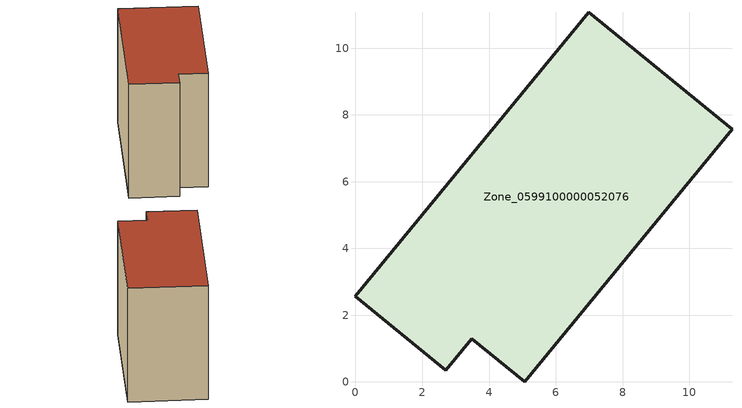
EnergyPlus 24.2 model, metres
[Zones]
Zone_0599100000052076
 floor ground (C_G): 3.48,1.29 2.71,0.35 0,2.56 6.98,11.08 11.28,7.57 5.08,0 z0
 wall outside (C_F): 6.98,11.08 0,2.56 2.71,0.35 3.48,1.29 5.08,0 11.28,7.57 6.98,11.08 z0:8.84
 roof outside (C_R): 5.08,0 11.28,7.57 6.98,11.08 0,2.56 2.71,0.35 3.48,1.29 z8.84
[BUILDING]
Pand.0599100000052076: North Axis=0; Terrain=City; Loads Convergence Tolerance Value=0.04; Temperature Convergence Tolerance Value=0.4; Solar Distribution=FullExterior; Maximum Number of Warmup Days=25; Minimum Number of Warmup Days=1
[Site:Location]
Rotterdam.The.Hague.AP_ZH_NLD Design_Conditions: Latitude=51.96; Longitude=4.45; Time Zone=1; Elevation=-4.5
[SITE:GROUNDTEMPERATURE:BUILDINGSURFACE]
18, 18, 18, 18, 18, 18, 18, 18, 18, 18, 18, 18
[MATERIAL] Thermal Absorptance=0.9; Solar Absorptance=0.7; Visible Absorptance=0.7
Name | Roughness | Thickness | Conductivity | Density | Specific Heat
G.TI.1946 | MediumSmooth | 0.15 | 1 | 540 | 1210
F.TI.1946 | Rough | 0.3 | 0.857143 | 1920 | 840
R.TI.1946 | MediumRough | 0.2 | 0.1 | 1500 | 1000
[CONSTRUCTION]
C_G: G.TI.1946
C_F: F.TI.1946
C_R: R.TI.1946
[ZONE]
Zone_0599100000052076: Type=1; Multiplier=1; Ceiling Height=Autocalculate; Volume=Autocalculate; Floor Area=autocalculate; Part of Total Floor Area=Yes
[ZONEINFILTRATION:DESIGNFLOWRATE]
Infil_Zone_0599100000052076: Zone or ZoneList or Space or SpaceList=Zone_0599100000052076; Schedule=AlwaysOn; Design Flow Rate Calculation Method=Flow/Area; Flow Rate per Floor Area=0.003; Constant Term Coefficient=1; Temperature Term Coefficient=0; Velocity Term Coefficient=0; Velocity Squared Term Coefficient=0
[HVACTEMPLATE:ZONE:IDEALLOADSAIRSYSTEM]
Zone_0599100000052076: Maximum Heating Supply Air Temperature=50; Minimum Cooling Supply Air Temperature=13; Maximum Heating Supply Air Humidity Ratio=0.0156; Minimum Cooling Supply Air Humidity Ratio=0.0077; Heating Limit=NoLimit; Cooling Limit=NoLimit; Dehumidification Control Type=ConstantSensibleHeatRatio; Cooling Sensible Heat Ratio=0.7; Dehumidification Setpoint=60; Humidification Control Type=None; Humidification Setpoint=30; Outdoor Air Method=None; Outdoor Air Flow Rate per Person=0.00944; Outdoor Air Flow Rate per Zone Floor Area=0; Outdoor Air Flow Rate per Zone=0; Demand Controlled Ventilation Type=None; Outdoor Air Economizer Type=NoEconomizer; Heat Recovery Type=None; Sensible Heat Recovery Effectiveness=0.7; Latent Heat Recovery Effectiveness=0.65
[ZONECONTROL:THERMOSTAT]
ThermostatControl_Zone_0599100000052076: Zone or ZoneList=Zone_0599100000052076; Control Type Schedule=DualSetpointControlType; Control 1=Thermostat_Zone_0599100000052076; Temperature Difference Between Cutout And Setpoint=0
[THERMOSTATSETPOINT:DUALSETPOINT]
Thermostat_Zone_0599100000052076: Heating Setpoint Temperature Schedule=HeatingSetpoint_Zone_0599100000052076; Cooling Setpoint Temperature Schedule=CoolingSetpoint_Zone_0599100000052076
[SCHEDULE:COMPACT]
HeatingSetpoint_Zone_0599100000052076: Through: 12/31, For: AllDays, Until: 24:00, 21
CoolingSetpoint_Zone_0599100000052076: Through: 12/31, For: AllDays, Until: 24:00, 24
DualSetpointControlType: Through: 12/31, For: AllDays, Until: 24:00, 4
AlwaysOn: Through: 12/31, For: AllDays, Until: 24:00, 1
